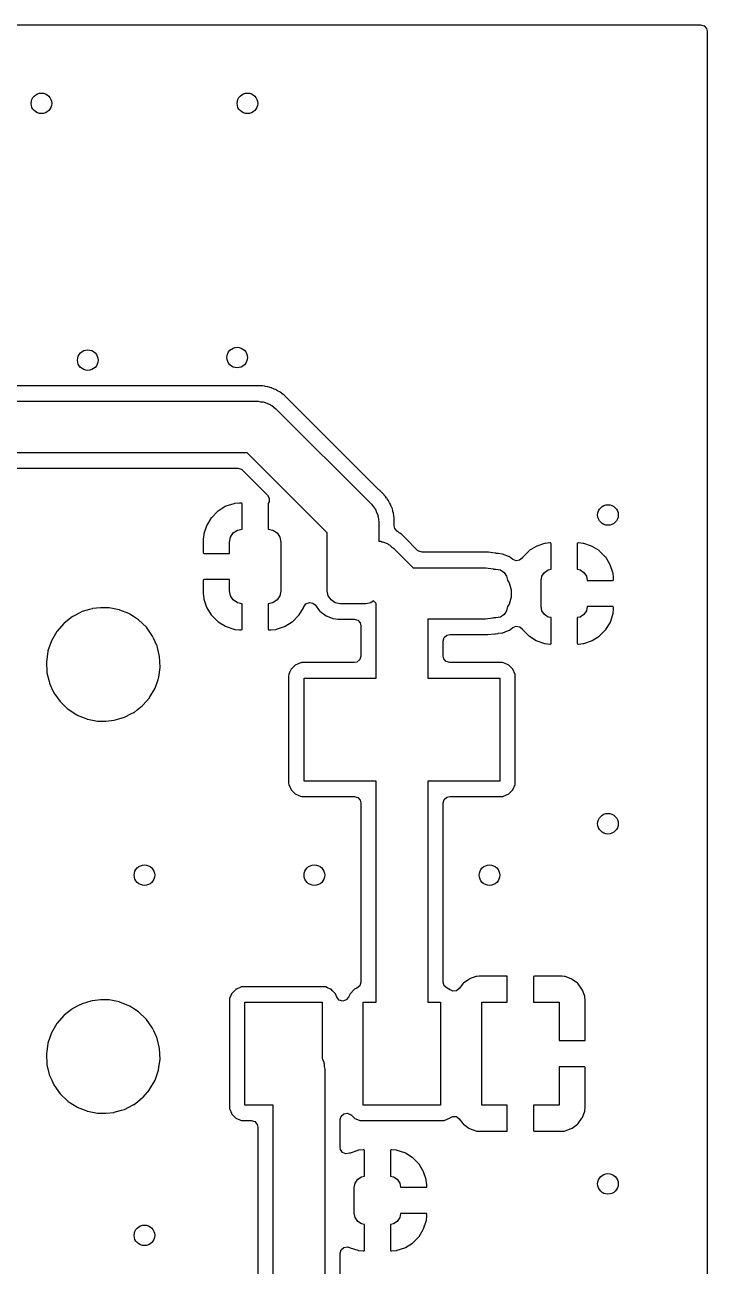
# Model space of a CAD drawing. Extents: x 3.82 to 6.18, y -5.18 to -3.22.
# Drawn here: x 5.657 to 6.178, y -4.172 to -3.222 of the extents above; entities that cross this region are included whole.
import ezdxf

# ---------------------------------------------------------------- set-up
doc = ezdxf.new("R2010")
doc.units = 0
doc.header["$MEASUREMENT"] = 0
doc.layers.add('BLACK', color=7, linetype='CONTINUOUS')

msp = doc.modelspace()

# ---------------------------------------------------------------- linework, layer by layer
at = {"layer": 'BLACK', "linetype": 'CONTINUOUS'}
for p, q in [((3.82677, -3.22181), (6.17323, -3.22181)), ((6.17323, -3.22181), (6.17591, -3.2226)), ((6.17591, -3.2226), (6.17774, -3.22471)), ((6.17774, -3.22471), (6.17819, -3.22677)), ((6.17819, -3.22677), (6.17819, -5.17323)), ((5.83111, -3.49801), (5.52044, -3.49801)), ((5.83117, -3.49801), (5.83111, -3.49801)), ((5.83122, -3.498), (5.83117, -3.49801)), ((5.83136, -3.498), (5.83122, -3.498)), ((5.83519, -3.49801), (5.83136, -3.498)), ((5.83136, -3.498), (5.83136, -3.498)), ((5.83521, -3.49801), (5.83519, -3.49801)), ((5.83664, -3.49801), (5.83521, -3.49801)), ((5.83667, -3.49802), (5.83664, -3.49801)), ((5.83671, -3.49802), (5.83667, -3.49802)), ((5.83801, -3.49802), (5.83671, -3.49802)), ((5.83829, -3.49802), (5.83801, -3.49802)), ((5.83801, -3.49802), (5.83801, -3.49802)), ((5.83994, -3.4984), (5.83829, -3.49802)), ((5.84043, -3.49849), (5.83994, -3.4984)), ((5.8421, -3.4987), (5.84043, -3.49849)), ((5.84236, -3.4988), (5.8421, -3.4987)), ((5.84333, -3.49915), (5.84236, -3.4988)), ((5.84236, -3.4988), (5.84236, -3.4988)), ((5.84391, -3.49932), (5.84333, -3.49915)), ((5.84416, -3.49938), (5.84391, -3.49932)), ((5.84491, -3.49955), (5.84416, -3.49938)), ((5.84518, -3.49961), (5.84491, -3.49955)), ((5.84491, -3.49955), (5.84491, -3.49955)), ((5.84543, -3.49973), (5.84518, -3.49961)), ((5.8467, -3.50035), (5.84543, -3.49973)), ((5.84543, -3.49973), (5.84543, -3.49973)), ((5.84716, -3.50054), (5.8467, -3.50035)), ((5.84821, -3.50093), (5.84716, -3.50054)), ((5.84875, -3.50112), (5.84821, -3.50093)), ((5.84898, -3.50127), (5.84875, -3.50112)), ((5.84984, -3.50183), (5.84898, -3.50127)), ((5.85037, -3.50212), (5.84984, -3.50183)), ((5.85155, -3.50269), (5.85037, -3.50212)), ((5.85176, -3.50286), (5.85155, -3.50269)), ((5.85286, -3.50374), (5.85176, -3.50286)), ((5.85327, -3.50404), (5.85286, -3.50374)), ((5.85446, -3.5048), (5.85327, -3.50404)), ((5.52008, -3.50984), (5.83465, -3.50984)), ((5.83465, -3.50984), (5.83489, -3.50984)), ((5.83489, -3.50984), (5.83687, -3.51015)), ((5.83687, -3.51015), (5.83887, -3.5103)), ((5.83887, -3.5103), (5.83962, -3.51058)), ((5.83962, -3.51058), (5.8404, -3.5107)), ((5.8404, -3.5107), (5.84222, -3.51156)), ((5.84222, -3.51156), (5.8441, -3.51226)), ((5.8441, -3.51226), (5.84473, -3.51274)), ((5.84473, -3.51274), (5.84545, -3.51307)), ((5.84545, -3.51307), (5.84696, -3.5144)), ((5.85469, -3.50495), (5.85446, -3.5048)), ((5.85446, -3.5048), (5.85446, -3.5048)), ((5.85555, -3.50583), (5.85469, -3.50495)), ((5.85715, -3.50746), (5.85555, -3.50583)), ((5.85719, -3.5075), (5.85715, -3.50746)), ((5.92727, -3.57758), (5.85719, -3.5075)), ((5.84696, -3.5144), (5.84857, -3.51561)), ((5.84857, -3.51561), (5.9214, -3.58844)), ((5.82649, -3.54921), (5.52823, -3.54921)), ((5.8878, -3.61052), (5.82649, -3.54921)), ((5.53519, -3.56104), (5.81954, -3.56104)), ((5.81954, -3.56104), (5.82222, -3.56183)), ((5.82222, -3.56183), (5.82304, -3.5625)), ((5.82304, -3.5625), (5.84213, -3.58158)), ((5.92731, -3.57762), (5.92727, -3.57758)), ((5.92735, -3.57765), (5.92731, -3.57762)), ((5.93016, -3.58047), (5.92735, -3.57765)), ((5.93118, -3.58149), (5.93016, -3.58047)), ((5.81036, -3.59022), (5.80984, -3.59046)), ((5.81643, -3.58819), (5.81036, -3.59022)), ((5.81696, -3.58808), (5.81643, -3.58819)), ((5.82072, -3.58769), (5.81696, -3.58808)), ((5.82098, -3.58768), (5.82072, -3.58769)), ((5.82214, -3.58768), (5.82098, -3.58768)), ((5.82245, -3.58774), (5.82214, -3.58768)), ((5.8225, -3.58779), (5.82245, -3.58774)), ((5.82268, -3.58839), (5.8225, -3.58779)), ((5.82268, -3.60771), (5.82268, -3.58839)), ((5.84213, -3.58158), (5.84347, -3.58403)), ((5.84281, -3.5876), (5.84268, -3.58821)), ((5.84268, -3.58821), (5.84268, -3.60771)), ((5.84327, -3.58682), (5.84281, -3.5876)), ((5.84347, -3.58403), (5.84327, -3.58682)), ((5.9214, -3.58844), (5.92157, -3.58861)), ((5.92157, -3.58861), (5.92275, -3.59024)), ((5.92275, -3.59024), (5.92406, -3.59176)), ((5.9312, -3.58152), (5.93118, -3.58149)), ((5.93122, -3.58154), (5.9312, -3.58152)), ((5.93127, -3.58159), (5.93122, -3.58154)), ((5.93234, -3.58266), (5.93127, -3.58159)), ((5.93319, -3.58403), (5.93234, -3.58266)), ((5.93323, -3.58409), (5.93319, -3.58403)), ((5.93352, -3.5845), (5.93323, -3.58409)), ((5.93438, -3.58562), (5.93352, -3.5845)), ((5.93455, -3.58584), (5.93438, -3.58562)), ((5.93467, -3.58609), (5.93455, -3.58584)), ((5.9351, -3.58702), (5.93467, -3.58609)), ((5.93467, -3.58609), (5.93467, -3.58609)), ((5.93539, -3.58755), (5.9351, -3.58702)), ((5.93608, -3.58866), (5.93539, -3.58755)), ((5.93617, -3.58892), (5.93608, -3.58866)), ((5.93664, -3.59025), (5.93617, -3.58892)), ((5.93617, -3.58892), (5.93617, -3.58892)), ((5.7991, -3.59914), (5.79576, -3.60458)), ((5.79946, -3.59869), (5.7991, -3.59914)), ((5.80397, -3.59418), (5.79946, -3.59869)), ((5.80442, -3.59382), (5.80397, -3.59418)), ((5.80984, -3.59046), (5.80442, -3.59382)), ((5.92406, -3.59176), (5.92439, -3.59248)), ((5.92439, -3.59248), (5.92486, -3.59312)), ((5.92486, -3.59312), (5.92554, -3.59501)), ((5.92554, -3.59501), (5.92637, -3.59684)), ((5.92637, -3.59684), (5.92649, -3.59762)), ((5.92649, -3.59762), (5.92676, -3.59837)), ((5.92676, -3.59837), (5.92688, -3.60037)), ((5.93683, -3.59072), (5.93664, -3.59025)), ((5.93754, -3.59225), (5.93683, -3.59072)), ((5.9376, -3.59252), (5.93754, -3.59225)), ((5.93781, -3.59352), (5.9376, -3.59252)), ((5.9376, -3.59252), (5.9376, -3.59252)), ((5.93798, -3.5941), (5.93781, -3.59352)), ((5.93841, -3.59534), (5.93798, -3.5941)), ((5.93844, -3.59561), (5.93841, -3.59534)), ((5.9386, -3.59701), (5.93844, -3.59561)), ((5.93844, -3.59561), (5.93844, -3.59561)), ((5.93868, -3.59751), (5.9386, -3.59701)), ((5.93903, -3.59916), (5.93868, -3.59751)), ((5.939, -3.60267), (5.93903, -3.59943)), ((5.93903, -3.59943), (5.93903, -3.59916)), ((5.79551, -3.6051), (5.7935, -3.61117)), ((5.79576, -3.60458), (5.79551, -3.6051)), ((5.81587, -3.61056), (5.81907, -3.60843)), ((5.81907, -3.60843), (5.82268, -3.60771)), ((5.84268, -3.60771), (5.84629, -3.60843)), ((5.84629, -3.60843), (5.84948, -3.61056)), ((5.92688, -3.60037), (5.92717, -3.60236)), ((5.92717, -3.60236), (5.92717, -3.61687)), ((5.939, -3.60272), (5.939, -3.60267)), ((5.939, -3.6051), (5.939, -3.60272)), ((5.93946, -3.6072), (5.939, -3.6051)), ((5.9413, -3.60928), (5.93946, -3.6072)), ((5.79301, -3.61541), (5.79299, -3.61566)), ((5.79299, -3.61566), (5.79299, -3.62551)), ((5.79339, -3.6117), (5.79301, -3.61541)), ((5.7935, -3.61117), (5.79339, -3.6117)), ((5.81299, -3.61752), (5.81374, -3.61375)), ((5.81299, -3.62622), (5.81299, -3.61752)), ((5.81374, -3.61375), (5.81587, -3.61056)), ((5.84948, -3.61056), (5.85161, -3.61375)), ((5.85161, -3.61375), (5.85236, -3.61752)), ((5.85236, -3.61752), (5.85236, -3.65492)), ((5.8878, -3.65492), (5.8878, -3.61052)), ((5.92717, -3.61687), (5.92883, -3.61699)), ((5.92883, -3.61699), (5.92958, -3.61727)), ((5.92958, -3.61727), (5.93036, -3.6174)), ((5.93036, -3.6174), (5.93218, -3.61825)), ((5.93218, -3.61825), (5.93406, -3.61895)), ((5.94151, -3.60938), (5.9413, -3.60928)), ((5.94172, -3.60956), (5.94151, -3.60938)), ((5.94283, -3.61044), (5.94172, -3.60956)), ((5.94172, -3.60956), (5.94172, -3.60956)), ((5.94323, -3.61073), (5.94283, -3.61044)), ((5.94442, -3.61149), (5.94323, -3.61073)), ((5.94465, -3.61164), (5.94442, -3.61149)), ((5.94442, -3.61149), (5.94442, -3.61149)), ((5.94568, -3.6127), (5.94465, -3.61164)), ((5.94711, -3.61415), (5.94568, -3.6127)), ((5.94715, -3.61419), (5.94711, -3.61415)), ((5.95688, -3.62392), (5.94715, -3.61419)), ((6.05384, -3.61869), (6.04799, -3.62064)), ((6.05437, -3.61858), (6.05384, -3.61869)), ((6.05799, -3.6182), (6.05437, -3.61858)), ((6.05825, -3.61819), (6.05799, -3.6182)), ((6.05836, -3.61819), (6.05825, -3.61819)), ((6.05867, -3.61825), (6.05836, -3.61819)), ((6.05872, -3.6183), (6.05867, -3.61825)), ((6.0589, -3.6189), (6.05872, -3.6183)), ((6.07896, -3.61842), (6.0789, -3.61872)), ((6.0789, -3.61872), (6.0789, -3.63842)), ((6.07901, -3.61837), (6.07896, -3.61842)), ((6.0796, -3.61819), (6.07901, -3.61837)), ((6.0798, -3.6182), (6.0796, -3.61819)), ((6.08338, -3.61857), (6.0798, -3.6182)), ((6.0839, -3.61868), (6.08338, -3.61857)), ((6.08976, -3.62062), (6.0839, -3.61868)), ((5.79299, -3.62551), (5.79317, -3.62611)), ((5.79317, -3.62611), (5.79322, -3.62615)), ((5.79322, -3.62615), (5.79353, -3.62622)), ((5.79353, -3.62622), (5.81299, -3.62622)), ((5.93406, -3.61895), (5.9347, -3.61943)), ((5.9347, -3.61943), (5.93541, -3.61977)), ((5.93541, -3.61977), (5.93692, -3.6211)), ((5.93692, -3.6211), (5.93853, -3.6223)), ((5.93853, -3.6223), (5.95343, -3.6372)), ((5.9577, -3.62459), (5.95688, -3.62392)), ((5.96038, -3.62537), (5.9577, -3.62459)), ((6.01086, -3.62537), (5.96038, -3.62537)), ((6.01101, -3.62539), (6.01086, -3.62537)), ((6.01408, -3.62578), (6.01101, -3.62539)), ((6.01101, -3.62539), (6.01101, -3.62539)), ((6.01632, -3.62606), (6.01408, -3.62578)), ((6.01658, -3.62616), (6.01632, -3.62606)), ((6.01683, -3.62622), (6.01658, -3.62616)), ((6.01799, -3.62636), (6.01683, -3.62622)), ((6.01834, -3.62636), (6.01799, -3.62636)), ((6.02171, -3.62677), (6.01834, -3.62636)), ((6.02698, -3.62885), (6.02171, -3.62677)), ((6.04179, -3.62448), (6.03744, -3.62884)), ((6.04224, -3.62413), (6.04179, -3.62448)), ((6.04747, -3.62089), (6.04224, -3.62413)), ((6.04799, -3.62064), (6.04747, -3.62089)), ((6.0589, -3.63842), (6.0589, -3.6189)), ((6.09028, -3.62087), (6.08976, -3.62062)), ((6.09552, -3.62409), (6.09028, -3.62087)), ((6.09597, -3.62445), (6.09552, -3.62409)), ((6.10032, -3.6288), (6.09597, -3.62445)), ((5.95343, -3.6372), (6.00886, -3.6372)), ((6.00886, -3.6372), (6.0091, -3.63721)), ((6.0091, -3.63721), (6.01461, -3.63806)), ((6.02969, -3.63091), (6.02698, -3.62885)), ((6.03208, -3.63188), (6.02969, -3.63091)), ((6.03484, -3.63143), (6.03208, -3.63188)), ((6.03692, -3.62956), (6.03484, -3.63143)), ((6.03709, -3.62929), (6.03692, -3.62956)), ((6.03744, -3.62884), (6.03709, -3.62929)), ((6.10068, -3.62925), (6.10032, -3.6288)), ((6.10392, -3.63448), (6.10068, -3.62925)), ((6.10416, -3.635), (6.10392, -3.63448)), ((6.10611, -3.64085), (6.10416, -3.635)), ((5.79306, -3.64645), (5.79299, -3.64675)), ((5.79299, -3.64675), (5.79299, -3.65678)), ((5.79311, -3.6464), (5.79306, -3.64645)), ((5.79371, -3.64622), (5.79311, -3.6464)), ((5.81299, -3.64622), (5.79371, -3.64622)), ((5.81299, -3.65492), (5.81299, -3.64622)), ((6.01461, -3.63806), (6.01488, -3.63819)), ((6.01488, -3.63819), (6.01673, -3.63819)), ((6.01673, -3.63819), (6.02012, -3.63886)), ((6.02012, -3.63886), (6.023, -3.64078)), ((6.023, -3.64078), (6.02492, -3.64366)), ((6.02492, -3.64366), (6.02555, -3.64682)), ((6.02555, -3.64682), (6.02683, -3.64885)), ((6.05118, -3.64705), (6.05186, -3.64366)), ((6.05118, -3.66673), (6.05118, -3.64705)), ((6.05186, -3.64366), (6.05378, -3.64078)), ((6.05378, -3.64078), (6.05665, -3.63886)), ((6.05665, -3.63886), (6.0589, -3.63842)), ((6.0789, -3.63842), (6.08115, -3.63886)), ((6.08115, -3.63886), (6.08402, -3.64078)), ((6.08402, -3.64078), (6.08594, -3.64366)), ((6.08594, -3.64366), (6.08658, -3.64689)), ((6.08658, -3.64689), (6.1059, -3.64689)), ((6.1059, -3.64689), (6.1065, -3.64671)), ((6.10622, -3.64138), (6.10611, -3.64085)), ((6.1066, -3.645), (6.10622, -3.64138)), ((6.1065, -3.64671), (6.10655, -3.64666)), ((6.10655, -3.64666), (6.10661, -3.64636)), ((6.10661, -3.64526), (6.1066, -3.645)), ((6.10661, -3.64636), (6.10661, -3.64526)), ((5.81374, -3.65869), (5.81299, -3.65492)), ((5.85236, -3.65492), (5.85161, -3.65869)), ((5.88854, -3.65869), (5.8878, -3.65492)), ((6.02683, -3.64885), (6.02836, -3.65422)), ((6.02836, -3.65422), (6.02833, -3.6598)), ((5.79299, -3.65678), (5.79301, -3.65703)), ((5.79301, -3.65703), (5.7934, -3.6608)), ((5.7934, -3.6608), (5.79351, -3.66132)), ((5.79351, -3.66132), (5.79553, -3.66739)), ((5.81587, -3.66188), (5.81374, -3.65869)), ((5.81907, -3.66401), (5.81587, -3.66188)), ((5.82268, -3.66473), (5.81907, -3.66401)), ((5.82268, -3.68423), (5.82268, -3.66473)), ((5.84629, -3.66401), (5.84268, -3.66473)), ((5.84268, -3.66473), (5.84268, -3.68405)), ((5.84948, -3.66188), (5.84629, -3.66401)), ((5.85161, -3.65869), (5.84948, -3.66188)), ((5.86992, -3.6671), (5.87151, -3.6648)), ((5.87151, -3.6648), (5.87409, -3.66373)), ((5.87409, -3.66373), (5.87685, -3.66423)), ((5.87685, -3.66423), (5.87858, -3.66566)), ((5.87858, -3.66566), (5.88196, -3.67012)), ((5.89068, -3.66188), (5.88854, -3.65869)), ((5.89387, -3.66401), (5.89068, -3.66188)), ((5.89764, -3.66476), (5.89387, -3.66401)), ((5.91732, -3.66476), (5.89764, -3.66476)), ((5.92109, -3.66401), (5.91732, -3.66476)), ((5.92317, -3.66262), (5.92109, -3.66401)), ((5.9252, -3.66465), (5.92317, -3.66262)), ((5.9252, -3.72165), (5.9252, -3.66465)), ((6.02673, -3.66515), (6.02554, -3.66698)), ((6.02833, -3.6598), (6.02673, -3.66515)), ((5.69284, -3.67474), (5.68671, -3.67956)), ((5.69302, -3.67459), (5.69284, -3.67474)), ((5.69323, -3.67449), (5.69302, -3.67459)), ((5.69853, -3.67176), (5.69323, -3.67449)), ((5.69323, -3.67449), (5.69323, -3.67449)), ((5.70037, -3.67081), (5.69853, -3.67176)), ((5.70599, -3.66916), (5.70037, -3.67081)), ((5.70808, -3.66855), (5.70599, -3.66916)), ((5.70831, -3.66848), (5.70808, -3.66855)), ((5.70808, -3.66855), (5.70808, -3.66855)), ((5.71447, -3.66789), (5.70831, -3.66848)), ((5.72057, -3.66789), (5.71447, -3.66789)), ((5.72078, -3.6679), (5.72057, -3.66789)), ((5.72096, -3.66794), (5.72078, -3.6679)), ((5.72867, -3.66944), (5.72096, -3.66794)), ((5.72096, -3.66794), (5.72096, -3.66794)), ((5.7289, -3.66949), (5.72867, -3.66944)), ((5.72867, -3.66944), (5.72867, -3.66944)), ((5.72912, -3.66958), (5.7289, -3.66949)), ((5.73601, -3.67235), (5.72912, -3.66958)), ((5.72912, -3.66958), (5.72912, -3.66958)), ((5.73657, -3.67258), (5.73601, -3.67235)), ((5.73676, -3.67271), (5.73657, -3.67258)), ((5.73969, -3.67459), (5.73676, -3.67271)), ((5.73676, -3.67271), (5.73676, -3.67271)), ((5.74351, -3.67706), (5.73969, -3.67459)), ((5.79553, -3.66739), (5.79578, -3.66791)), ((5.79578, -3.66791), (5.79914, -3.67334)), ((5.79914, -3.67334), (5.79949, -3.67379)), ((5.79949, -3.67379), (5.80401, -3.6783)), ((5.86139, -3.67826), (5.8659, -3.67375)), ((5.8659, -3.67375), (5.86625, -3.6733)), ((5.86625, -3.6733), (5.8696, -3.66786)), ((5.8696, -3.66786), (5.86984, -3.66735)), ((5.86984, -3.66735), (5.86992, -3.6671)), ((5.88196, -3.67012), (5.88196, -3.67012)), ((5.88196, -3.67012), (5.88217, -3.67039)), ((5.88217, -3.67039), (5.8869, -3.67398)), ((5.8869, -3.67398), (5.88899, -3.67481)), ((5.88899, -3.67481), (5.89212, -3.67605)), ((6.01481, -3.67559), (6.01438, -3.67578)), ((6.01673, -3.67559), (6.01481, -3.67559)), ((6.02012, -3.67492), (6.01673, -3.67559)), ((6.023, -3.673), (6.02012, -3.67492)), ((6.02492, -3.67012), (6.023, -3.673)), ((6.02554, -3.66698), (6.02492, -3.67012)), ((6.05186, -3.67012), (6.05118, -3.66673)), ((6.05378, -3.673), (6.05186, -3.67012)), ((6.05665, -3.67492), (6.05378, -3.673)), ((6.0589, -3.67536), (6.05665, -3.67492)), ((6.0589, -3.69506), (6.0589, -3.67536)), ((6.08115, -3.67492), (6.0789, -3.67536)), ((6.0789, -3.67536), (6.0789, -3.69488)), ((6.08402, -3.673), (6.08115, -3.67492)), ((6.08594, -3.67012), (6.08402, -3.673)), ((6.08658, -3.66689), (6.08594, -3.67012)), ((6.10608, -3.66689), (6.08658, -3.66689)), ((6.10418, -3.67874), (6.10612, -3.67288)), ((6.10638, -3.66696), (6.10608, -3.66689)), ((6.10612, -3.67288), (6.10623, -3.67235)), ((6.10623, -3.67235), (6.1066, -3.66878)), ((6.10644, -3.667), (6.10638, -3.66696)), ((6.10661, -3.6676), (6.10644, -3.667)), ((6.1066, -3.66878), (6.10661, -3.66852)), ((6.10661, -3.66852), (6.10661, -3.6676)), ((5.68637, -3.67988), (5.68126, -3.68577)), ((5.68652, -3.6797), (5.68637, -3.67988)), ((5.68637, -3.67988), (5.68637, -3.67988)), ((5.68671, -3.67956), (5.68652, -3.6797)), ((5.68671, -3.67956), (5.68671, -3.67956)), ((5.74948, -3.68278), (5.74351, -3.67706)), ((5.75427, -3.68952), (5.74948, -3.68278)), ((5.80401, -3.6783), (5.80446, -3.67865)), ((5.80446, -3.67865), (5.80989, -3.682)), ((5.80989, -3.682), (5.81041, -3.68224)), ((5.81041, -3.68224), (5.81648, -3.68426)), ((5.81648, -3.68426), (5.81701, -3.68437)), ((5.81701, -3.68437), (5.82073, -3.68475)), ((5.82073, -3.68475), (5.82098, -3.68476)), ((5.82098, -3.68476), (5.82196, -3.68476)), ((5.82196, -3.68476), (5.82256, -3.68459)), ((5.82256, -3.68459), (5.82261, -3.68453)), ((5.82261, -3.68453), (5.82268, -3.68423)), ((5.84268, -3.68405), (5.84285, -3.68465)), ((5.84285, -3.68465), (5.84291, -3.6847)), ((5.84291, -3.6847), (5.84321, -3.68476)), ((5.84321, -3.68476), (5.84437, -3.68476)), ((5.84437, -3.68476), (5.84463, -3.68475)), ((5.84463, -3.68475), (5.84839, -3.68436)), ((5.84839, -3.68436), (5.84892, -3.68425)), ((5.84892, -3.68425), (5.85499, -3.68222)), ((5.85499, -3.68222), (5.85551, -3.68198)), ((5.85551, -3.68198), (5.86094, -3.67862)), ((5.86094, -3.67862), (5.86139, -3.67826)), ((5.89212, -3.67605), (5.89212, -3.67605)), ((5.89212, -3.67605), (5.89242, -3.67617)), ((5.89242, -3.67617), (5.89595, -3.67659)), ((5.89595, -3.67659), (5.90841, -3.67659)), ((5.90841, -3.67659), (5.91109, -3.67738)), ((5.91109, -3.67738), (5.91292, -3.67949)), ((5.91292, -3.67949), (5.91337, -3.68156)), ((5.91337, -3.68156), (5.91337, -3.70486)), ((6.00886, -3.67657), (5.96457, -3.67657)), ((5.96457, -3.67657), (5.96457, -3.72165)), ((6.01438, -3.67578), (6.00886, -3.67657)), ((6.02553, -3.6855), (6.02698, -3.68493)), ((6.02698, -3.68493), (6.0297, -3.68287)), ((6.0297, -3.68287), (6.03231, -3.68187)), ((6.03231, -3.68187), (6.03505, -3.68245)), ((6.03505, -3.68245), (6.03692, -3.68421)), ((6.03692, -3.68421), (6.03712, -3.68453)), ((6.03712, -3.68453), (6.03747, -3.68498)), ((6.03747, -3.68498), (6.04183, -3.68933)), ((6.09601, -3.6893), (6.10035, -3.68494)), ((6.10035, -3.68494), (6.10071, -3.68449)), ((6.10071, -3.68449), (6.10394, -3.67926)), ((6.10394, -3.67926), (6.10418, -3.67874)), ((5.67696, -3.6931), (5.67425, -3.70091)), ((5.6811, -3.68595), (5.67696, -3.6931)), ((5.68126, -3.68577), (5.6811, -3.68595)), ((5.68126, -3.68577), (5.68126, -3.68577)), ((5.75498, -3.6911), (5.75427, -3.68952)), ((5.75757, -3.69679), (5.75498, -3.6911)), ((5.9764, -3.69337), (5.97719, -3.69068)), ((5.9764, -3.70486), (5.9764, -3.69337)), ((5.97719, -3.69068), (5.9793, -3.68885)), ((5.9793, -3.68885), (5.98136, -3.68841)), ((5.98136, -3.68841), (6.01064, -3.68841)), ((6.01064, -3.68841), (6.01588, -3.68782)), ((6.01588, -3.68782), (6.01623, -3.6877)), ((6.01623, -3.6877), (6.0164, -3.68767)), ((6.0164, -3.68767), (6.01642, -3.68766)), ((6.01642, -3.68767), (6.01786, -3.68742)), ((6.01642, -3.68766), (6.01642, -3.68767)), ((6.01786, -3.68742), (6.01834, -3.68742)), ((6.01834, -3.68742), (6.01849, -3.6874)), ((6.01849, -3.6874), (6.0214, -3.68705)), ((6.01849, -3.6874), (6.01849, -3.6874)), ((6.0214, -3.68705), (6.02171, -3.68701)), ((6.02171, -3.68701), (6.02201, -3.6869)), ((6.02201, -3.6869), (6.02553, -3.6855)), ((6.02201, -3.6869), (6.02201, -3.6869)), ((6.04183, -3.68933), (6.04228, -3.68968)), ((6.04228, -3.68968), (6.04751, -3.69291)), ((6.04751, -3.69291), (6.04803, -3.69316)), ((6.04803, -3.69316), (6.05389, -3.6951)), ((6.08395, -3.69509), (6.08981, -3.69313)), ((6.08981, -3.69313), (6.09033, -3.69289)), ((6.09033, -3.69289), (6.09556, -3.68965)), ((6.09556, -3.68965), (6.09601, -3.6893)), ((5.67422, -3.70115), (5.67332, -3.7073)), ((5.67425, -3.70091), (5.67422, -3.70115)), ((5.67422, -3.70115), (5.67422, -3.70115)), ((5.75769, -3.69705), (5.75757, -3.69679)), ((5.75774, -3.69728), (5.75769, -3.69705)), ((5.75797, -3.69822), (5.75774, -3.69728)), ((5.75774, -3.69728), (5.75774, -3.69728)), ((5.75963, -3.70509), (5.75797, -3.69822)), ((6.05389, -3.6951), (6.05442, -3.69521)), ((6.05442, -3.69521), (6.058, -3.69558)), ((6.058, -3.69558), (6.05819, -3.69559)), ((6.05819, -3.69559), (6.05878, -3.69541)), ((6.05878, -3.69541), (6.05883, -3.69536)), ((6.05883, -3.69536), (6.0589, -3.69506)), ((6.0789, -3.69488), (6.07907, -3.69548)), ((6.07907, -3.69548), (6.07913, -3.69552)), ((6.07913, -3.69552), (6.07943, -3.69559)), ((6.07943, -3.69559), (6.07954, -3.69559)), ((6.07954, -3.69559), (6.0798, -3.69558)), ((6.0798, -3.69558), (6.08343, -3.6952)), ((6.08343, -3.6952), (6.08395, -3.69509)), ((5.67332, -3.7073), (5.67306, -3.70909)), ((5.67306, -3.70909), (5.67345, -3.71735)), ((5.75892, -3.72084), (5.75997, -3.71358)), ((5.76001, -3.71335), (5.75963, -3.70509)), ((5.75997, -3.71358), (5.76001, -3.71335)), ((5.75997, -3.71358), (5.75997, -3.71358)), ((5.86326, -3.71173), (5.86015, -3.71485)), ((5.86729, -3.70995), (5.86326, -3.71173)), ((5.86788, -3.70987), (5.86729, -3.70995)), ((5.86818, -3.70984), (5.86788, -3.70987)), ((5.86832, -3.70982), (5.86818, -3.70984)), ((5.86818, -3.70984), (5.86818, -3.70984)), ((5.90841, -3.70982), (5.86832, -3.70982)), ((5.91047, -3.70937), (5.90841, -3.70982)), ((5.91258, -3.70754), (5.91047, -3.70937)), ((5.91337, -3.70486), (5.91258, -3.70754)), ((5.97685, -3.70692), (5.9764, -3.70486)), ((5.97868, -3.70904), (5.97685, -3.70692)), ((5.98136, -3.70982), (5.97868, -3.70904)), ((6.02144, -3.70982), (5.98136, -3.70982)), ((6.02245, -3.70994), (6.02144, -3.70982)), ((6.02372, -3.7105), (6.02245, -3.70994)), ((6.02607, -3.71154), (6.02372, -3.7105)), ((6.02648, -3.71172), (6.02607, -3.71154)), ((6.02607, -3.71154), (6.02607, -3.71154)), ((6.0296, -3.71484), (6.02648, -3.71172)), ((5.67345, -3.71735), (5.6735, -3.71758)), ((5.6735, -3.71758), (5.6735, -3.71758)), ((5.6735, -3.71758), (5.67511, -3.72428)), ((5.75611, -3.72934), (5.75842, -3.7227)), ((5.75842, -3.7227), (5.75874, -3.72175)), ((5.75874, -3.72175), (5.75882, -3.72153)), ((5.75874, -3.72175), (5.75874, -3.72175)), ((5.75882, -3.72153), (5.75892, -3.72084)), ((5.85837, -3.71888), (5.85825, -3.7199)), ((5.85825, -3.7199), (5.85825, -3.80215)), ((5.85904, -3.71735), (5.85837, -3.71888)), ((5.85996, -3.71527), (5.85904, -3.71735)), ((5.86015, -3.71485), (5.85996, -3.71527)), ((5.85996, -3.71527), (5.85996, -3.71527)), ((5.87008, -3.80039), (5.87008, -3.72165)), ((5.87008, -3.72165), (5.9252, -3.72165)), ((5.96457, -3.72165), (6.01969, -3.72165)), ((6.01969, -3.72165), (6.01969, -3.80039)), ((6.03139, -3.71886), (6.0296, -3.71484)), ((6.03152, -3.7199), (6.03139, -3.71886)), ((6.03152, -3.80215), (6.03152, -3.7199)), ((5.67511, -3.72428), (5.67538, -3.72539)), ((5.67538, -3.72539), (5.67548, -3.72561)), ((5.67548, -3.72561), (5.67548, -3.72561)), ((5.67548, -3.72561), (5.67708, -3.72913)), ((5.67708, -3.72913), (5.6788, -3.73292)), ((5.75197, -3.73649), (5.75611, -3.72934)), ((5.6788, -3.73292), (5.68359, -3.73966)), ((5.68359, -3.73966), (5.68956, -3.74538)), ((5.74681, -3.74244), (5.75181, -3.73667)), ((5.75181, -3.73667), (5.75197, -3.73649)), ((5.75181, -3.73667), (5.75181, -3.73667)), ((5.68956, -3.74538), (5.68976, -3.7455)), ((5.68976, -3.7455), (5.69631, -3.74973)), ((5.69631, -3.74973), (5.69631, -3.74973)), ((5.69631, -3.74973), (5.69651, -3.74986)), ((5.69651, -3.74986), (5.69672, -3.74995)), ((5.69672, -3.74995), (5.70395, -3.75286)), ((5.7285, -3.75286), (5.7327, -3.75163)), ((5.7327, -3.75163), (5.73815, -3.74882)), ((5.73815, -3.74882), (5.73984, -3.74795)), ((5.73984, -3.74795), (5.74005, -3.74785)), ((5.73984, -3.74795), (5.73984, -3.74795)), ((5.74005, -3.74785), (5.74248, -3.74593)), ((5.74248, -3.74593), (5.74636, -3.74289)), ((5.74636, -3.74288), (5.74655, -3.74274)), ((5.74636, -3.74289), (5.74636, -3.74288)), ((5.74655, -3.74274), (5.74681, -3.74244)), ((5.70395, -3.75286), (5.70396, -3.75286)), ((5.70396, -3.75286), (5.70417, -3.75295)), ((5.70417, -3.75295), (5.70441, -3.753)), ((5.70441, -3.753), (5.70441, -3.753)), ((5.70441, -3.753), (5.71211, -3.7545)), ((5.71211, -3.7545), (5.71211, -3.7545)), ((5.71211, -3.7545), (5.71229, -3.75454)), ((5.71229, -3.75454), (5.71251, -3.75455)), ((5.71251, -3.75455), (5.7186, -3.75455)), ((5.7186, -3.75455), (5.72477, -3.75396)), ((5.72477, -3.75396), (5.72499, -3.75389)), ((5.72499, -3.75389), (5.7285, -3.75286)), ((5.72499, -3.75389), (5.72499, -3.75389)), ((5.85825, -3.80215), (5.85837, -3.80318)), ((5.85837, -3.80318), (5.86016, -3.80721)), ((5.86016, -3.80721), (5.86328, -3.81032)), ((5.9252, -3.80039), (5.87008, -3.80039)), ((5.9252, -3.96969), (5.9252, -3.80039)), ((6.01969, -3.80039), (5.96457, -3.80039)), ((5.96457, -3.80039), (5.96457, -3.96969)), ((6.0265, -3.81031), (6.02962, -3.80719)), ((6.02962, -3.80719), (6.0314, -3.80316)), ((6.0314, -3.80316), (6.03152, -3.80215)), ((5.86328, -3.81032), (5.8637, -3.81051)), ((5.8637, -3.81051), (5.8637, -3.81051)), ((5.8637, -3.81051), (5.86604, -3.81155)), ((5.86604, -3.81155), (5.86731, -3.81211)), ((5.86731, -3.81211), (5.86832, -3.81222)), ((5.86832, -3.81222), (5.90841, -3.81222)), ((5.90841, -3.81222), (5.91109, -3.81301)), ((5.91109, -3.81301), (5.91292, -3.81512)), ((5.91292, -3.81512), (5.91337, -3.81719)), ((5.91337, -3.81719), (5.91337, -3.9544)), ((5.9764, -3.81719), (5.97719, -3.8145)), ((5.9764, -3.9544), (5.9764, -3.81719)), ((5.97719, -3.8145), (5.9793, -3.81267)), ((5.9793, -3.81267), (5.98136, -3.81222)), ((5.98136, -3.81222), (6.02144, -3.81222)), ((6.02144, -3.81222), (6.02159, -3.81221)), ((6.02159, -3.81221), (6.02188, -3.81217)), ((6.02159, -3.81221), (6.02159, -3.81221)), ((6.02188, -3.81217), (6.02247, -3.8121)), ((6.02247, -3.8121), (6.0265, -3.81031)), ((6.00128, -3.95006), (5.99653, -3.95184)), ((6.00188, -3.94992), (6.00128, -3.95006)), ((6.00388, -3.9497), (6.00188, -3.94992)), ((6.00415, -3.94969), (6.00388, -3.9497)), ((6.0249, -3.94969), (6.00415, -3.94969)), ((6.0252, -3.94975), (6.0249, -3.94969)), ((6.02526, -3.9498), (6.0252, -3.94975)), ((6.02543, -3.9504), (6.02526, -3.9498)), ((6.02543, -3.96969), (6.02543, -3.9504)), ((6.0455, -3.94992), (6.04543, -3.95022)), ((6.04543, -3.95022), (6.04543, -3.96969)), ((6.04555, -3.94986), (6.0455, -3.94992)), ((6.04615, -3.94969), (6.04555, -3.94986)), ((6.06672, -3.94969), (6.04615, -3.94969)), ((6.06699, -3.9497), (6.06672, -3.94969)), ((6.06899, -3.94992), (6.06699, -3.9497)), ((6.06959, -3.95006), (6.06899, -3.94992)), ((6.07433, -3.95184), (6.06959, -3.95006)), ((5.81755, -3.96021), (5.81487, -3.96289)), ((5.81766, -3.96009), (5.81755, -3.96021)), ((5.81799, -3.95977), (5.81766, -3.96009)), ((5.81766, -3.96009), (5.81766, -3.96009)), ((5.81843, -3.95957), (5.81799, -3.95977)), ((5.82167, -3.95813), (5.81843, -3.95957)), ((5.82201, -3.95798), (5.82167, -3.95813)), ((5.82167, -3.95813), (5.82167, -3.95813)), ((5.82261, -3.95791), (5.82201, -3.95798)), ((5.8229, -3.95787), (5.82261, -3.95791)), ((5.82305, -3.95785), (5.8229, -3.95787)), ((5.8229, -3.95787), (5.8229, -3.95787)), ((5.88562, -3.95785), (5.82305, -3.95785)), ((5.88663, -3.95797), (5.88562, -3.95785)), ((5.8879, -3.95853), (5.88663, -3.95797)), ((5.89024, -3.95957), (5.8879, -3.95853)), ((5.89066, -3.95975), (5.89024, -3.95957)), ((5.89024, -3.95957), (5.89024, -3.95957)), ((5.89184, -3.96093), (5.89066, -3.95975)), ((5.9081, -3.96021), (5.90542, -3.96289)), ((5.90821, -3.96009), (5.9081, -3.96021)), ((5.90854, -3.95977), (5.90821, -3.96009)), ((5.90821, -3.96009), (5.90821, -3.96009)), ((5.91042, -3.95893), (5.90854, -3.95977)), ((5.91258, -3.95708), (5.91042, -3.95893)), ((5.91337, -3.9544), (5.91258, -3.95708)), ((5.97722, -3.95713), (5.9764, -3.9544)), ((5.97935, -3.95893), (5.97722, -3.95713)), ((5.98079, -3.95957), (5.97935, -3.95893)), ((5.98121, -3.95975), (5.98079, -3.95957)), ((5.98079, -3.95957), (5.98079, -3.95957)), ((5.98153, -3.96008), (5.98121, -3.95975)), ((5.98191, -3.96034), (5.98153, -3.96008)), ((5.982, -3.96021), (5.98191, -3.96034)), ((5.9837, -3.96113), (5.982, -3.96021)), ((5.98872, -3.95926), (5.98649, -3.96093)), ((5.99141, -3.95568), (5.98872, -3.95926)), ((5.9919, -3.95519), (5.99141, -3.95568)), ((5.99592, -3.95217), (5.9919, -3.95519)), ((5.99653, -3.95184), (5.99592, -3.95217)), ((6.07495, -3.95217), (6.07433, -3.95184)), ((6.07897, -3.95519), (6.07495, -3.95217)), ((6.07946, -3.95568), (6.07897, -3.95519)), ((6.08247, -3.9597), (6.07946, -3.95568)), ((6.08281, -3.96031), (6.08247, -3.9597)), ((6.08459, -3.96505), (6.08281, -3.96031)), ((5.70698, -3.96887), (5.70037, -3.97081)), ((5.70808, -3.96855), (5.70698, -3.96887)), ((5.70831, -3.96848), (5.70808, -3.96855)), ((5.70808, -3.96855), (5.70808, -3.96855)), ((5.71447, -3.96789), (5.70831, -3.96848)), ((5.72057, -3.96789), (5.71447, -3.96789)), ((5.72078, -3.9679), (5.72057, -3.96789)), ((5.72096, -3.96794), (5.72078, -3.9679)), ((5.72867, -3.96944), (5.72096, -3.96794)), ((5.72096, -3.96794), (5.72096, -3.96794)), ((5.7289, -3.96949), (5.72867, -3.96944)), ((5.72867, -3.96944), (5.72867, -3.96944)), ((5.72912, -3.96958), (5.7289, -3.96949)), ((5.73602, -3.97236), (5.72912, -3.96958)), ((5.72912, -3.96958), (5.72912, -3.96958)), ((5.81309, -3.96692), (5.81297, -3.96793)), ((5.81297, -3.96793), (5.81297, -4.05018)), ((5.81437, -3.96403), (5.81309, -3.96692)), ((5.81469, -3.9633), (5.81437, -3.96403)), ((5.81487, -3.96289), (5.81469, -3.9633)), ((5.81469, -3.9633), (5.81469, -3.9633)), ((5.8248, -4.04843), (5.8248, -3.96969)), ((5.8248, -3.96969), (5.88386, -3.96969)), ((5.88386, -3.96969), (5.88386, -4.01255)), ((5.89344, -3.96254), (5.89184, -3.96093)), ((5.89378, -3.96287), (5.89344, -3.96254)), ((5.89396, -3.96329), (5.89378, -3.96287)), ((5.89507, -3.96579), (5.89396, -3.96329)), ((5.89396, -3.96329), (5.89396, -3.96329)), ((5.89698, -3.96798), (5.89507, -3.96579)), ((5.89967, -3.96873), (5.89698, -3.96798)), ((5.90234, -3.96791), (5.89967, -3.96873)), ((5.90414, -3.96578), (5.90234, -3.96791)), ((5.90524, -3.9633), (5.90414, -3.96578)), ((5.90542, -3.96289), (5.90524, -3.9633)), ((5.90524, -3.9633), (5.90524, -3.9633)), ((5.91535, -4.04843), (5.91535, -3.96969)), ((5.91535, -3.96969), (5.9252, -3.96969)), ((5.96457, -3.96969), (5.97441, -3.96969)), ((5.97441, -3.96969), (5.97441, -4.04843)), ((5.98649, -3.96093), (5.9837, -3.96113)), ((6.00591, -4.04843), (6.00591, -3.96969)), ((6.00591, -3.96969), (6.02543, -3.96969)), ((6.04543, -3.96969), (6.06496, -3.96969)), ((6.06496, -3.96969), (6.06496, -3.99906)), ((6.08473, -3.96566), (6.08459, -3.96505)), ((6.08495, -3.96766), (6.08473, -3.96566)), ((6.08496, -3.96793), (6.08495, -3.96766)), ((6.08496, -3.99852), (6.08496, -3.96793)), ((5.68671, -3.97956), (5.68652, -3.9797)), ((5.69226, -3.97519), (5.68671, -3.97956)), ((5.68671, -3.97956), (5.68671, -3.97956)), ((5.69302, -3.97459), (5.69226, -3.97519)), ((5.69323, -3.97449), (5.69302, -3.97459)), ((5.69769, -3.97219), (5.69323, -3.97449)), ((5.69323, -3.97449), (5.69323, -3.97449)), ((5.70037, -3.97081), (5.69769, -3.97219)), ((5.73657, -3.97258), (5.73602, -3.97236)), ((5.73676, -3.97271), (5.73657, -3.97258)), ((5.74, -3.9748), (5.73676, -3.97271)), ((5.73676, -3.97271), (5.73676, -3.97271)), ((5.74351, -3.97706), (5.74, -3.9748)), ((5.74948, -3.98278), (5.74351, -3.97706)), ((5.6811, -3.98595), (5.67696, -3.9931)), ((5.68126, -3.98577), (5.6811, -3.98595)), ((5.68637, -3.97988), (5.68126, -3.98577)), ((5.68126, -3.98577), (5.68126, -3.98577)), ((5.68652, -3.9797), (5.68637, -3.97988)), ((5.68637, -3.97988), (5.68637, -3.97988)), ((5.75427, -3.98952), (5.74948, -3.98278)), ((5.67696, -3.9931), (5.67425, -4.00091)), ((5.75513, -3.99143), (5.75427, -3.98952)), ((5.75754, -3.99671), (5.75513, -3.99143)), ((5.75769, -3.99705), (5.75754, -3.99671)), ((5.75774, -3.99728), (5.75769, -3.99705)), ((5.75778, -3.99745), (5.75774, -3.99728)), ((5.75774, -3.99728), (5.75774, -3.99728)), ((5.75963, -4.00509), (5.75778, -3.99745)), ((6.08489, -3.99882), (6.08496, -3.99852)), ((5.67333, -4.00722), (5.67306, -4.00909)), ((5.67422, -4.00115), (5.67333, -4.00722)), ((5.67425, -4.00091), (5.67422, -4.00115)), ((5.67422, -4.00115), (5.67422, -4.00115)), ((5.76001, -4.01335), (5.75963, -4.00509)), ((6.06496, -3.99906), (6.08425, -3.99906)), ((6.08425, -3.99906), (6.08485, -3.99888)), ((6.08485, -3.99888), (6.08489, -3.99882)), ((5.67306, -4.00909), (5.67345, -4.01735)), ((5.67345, -4.01735), (5.6735, -4.01758)), ((5.6735, -4.01758), (5.6735, -4.01758)), ((5.6735, -4.01758), (5.67529, -4.025)), ((5.75915, -4.01923), (5.75997, -4.01358)), ((5.75997, -4.01358), (5.76001, -4.01335)), ((5.75997, -4.01358), (5.75997, -4.01358)), ((5.88386, -4.01255), (5.8842, -4.01351)), ((5.8842, -4.01351), (5.88504, -4.01534)), ((5.88504, -4.01534), (5.88515, -4.01613)), ((5.88515, -4.01613), (5.88542, -4.01687)), ((5.88542, -4.01687), (5.88554, -4.01888)), ((5.67529, -4.025), (5.67538, -4.02539)), ((5.67538, -4.02539), (5.67548, -4.02561)), ((5.67548, -4.02561), (5.67548, -4.02561)), ((5.67548, -4.02561), (5.67718, -4.02934)), ((5.75611, -4.02934), (5.75821, -4.02328)), ((5.75821, -4.02328), (5.75874, -4.02175)), ((5.75874, -4.02175), (5.75882, -4.02153)), ((5.75874, -4.02175), (5.75874, -4.02175)), ((5.75882, -4.02153), (5.75915, -4.01923)), ((5.88554, -4.01888), (5.88583, -4.02087)), ((5.88583, -4.02087), (5.88583, -4.21457)), ((6.08443, -4.01906), (6.06496, -4.01906)), ((6.06496, -4.01906), (6.06496, -4.04843)), ((6.08473, -4.01912), (6.08443, -4.01906)), ((6.08478, -4.01917), (6.08473, -4.01912)), ((6.08496, -4.01977), (6.08478, -4.01917)), ((6.08496, -4.05018), (6.08496, -4.01977)), ((5.67718, -4.02934), (5.6788, -4.03292)), ((5.6788, -4.03292), (5.68359, -4.03966)), ((5.75181, -4.03667), (5.75197, -4.03649)), ((5.75197, -4.03649), (5.75611, -4.02934)), ((5.68359, -4.03966), (5.68956, -4.04538)), ((5.68956, -4.04538), (5.68976, -4.0455)), ((5.68976, -4.0455), (5.69631, -4.04973)), ((5.74005, -4.04785), (5.74303, -4.0455)), ((5.74303, -4.0455), (5.74636, -4.04289)), ((5.74636, -4.04288), (5.74655, -4.04274)), ((5.74636, -4.04289), (5.74636, -4.04288)), ((5.74655, -4.04274), (5.74702, -4.0422)), ((5.74702, -4.0422), (5.75181, -4.03667)), ((5.75181, -4.03667), (5.75181, -4.03667)), ((5.69631, -4.04973), (5.69631, -4.04973)), ((5.69631, -4.04973), (5.69651, -4.04986)), ((5.69651, -4.04986), (5.69672, -4.04995)), ((5.69672, -4.04995), (5.70395, -4.05286)), ((5.70395, -4.05286), (5.70396, -4.05286)), ((5.70396, -4.05286), (5.70417, -4.05295)), ((5.70417, -4.05295), (5.70441, -4.053)), ((5.70441, -4.053), (5.70441, -4.053)), ((5.70441, -4.053), (5.71211, -4.0545)), ((5.71211, -4.0545), (5.71211, -4.0545)), ((5.71211, -4.0545), (5.71229, -4.05454)), ((5.71229, -4.05454), (5.71251, -4.05455)), ((5.71251, -4.05455), (5.7186, -4.05455)), ((5.7186, -4.05455), (5.72477, -4.05396)), ((5.72477, -4.05396), (5.72499, -4.05389)), ((5.72499, -4.05389), (5.73055, -4.05226)), ((5.72499, -4.05389), (5.72499, -4.05389)), ((5.73055, -4.05226), (5.7327, -4.05163)), ((5.7327, -4.05163), (5.73928, -4.04824)), ((5.73928, -4.04824), (5.73984, -4.04795)), ((5.73984, -4.04795), (5.74005, -4.04785)), ((5.73984, -4.04795), (5.73984, -4.04795)), ((5.81297, -4.05018), (5.8131, -4.05121)), ((5.8131, -4.05121), (5.81325, -4.05155)), ((5.81325, -4.05155), (5.81325, -4.05155)), ((5.81325, -4.05155), (5.81458, -4.05455)), ((5.81458, -4.05455), (5.81488, -4.05524)), ((5.81488, -4.05524), (5.818, -4.05836)), ((5.84646, -4.04843), (5.8248, -4.04843)), ((5.84646, -4.21457), (5.84646, -4.04843)), ((5.89844, -4.05676), (5.90056, -4.05493)), ((5.90056, -4.05493), (5.90332, -4.05453)), ((5.90332, -4.05453), (5.90587, -4.05569)), ((5.97441, -4.04843), (5.91535, -4.04843)), ((6.02543, -4.04843), (6.00591, -4.04843)), ((6.02543, -4.06789), (6.02543, -4.04843)), ((6.06496, -4.04843), (6.04543, -4.04843)), ((6.04543, -4.04843), (6.04543, -4.06771)), ((6.08281, -4.0578), (6.08459, -4.05306)), ((6.08459, -4.05306), (6.08473, -4.05245)), ((6.08473, -4.05245), (6.08495, -4.05045)), ((6.08495, -4.05045), (6.08496, -4.05018)), ((5.818, -4.05836), (5.81842, -4.05854)), ((5.81842, -4.05854), (5.81842, -4.05854)), ((5.81842, -4.05854), (5.82045, -4.05944)), ((5.82045, -4.05944), (5.82203, -4.06014)), ((5.82203, -4.06014), (5.82305, -4.06026)), ((5.82305, -4.06026), (5.82967, -4.06026)), ((5.82967, -4.06026), (5.83235, -4.06104)), ((5.83235, -4.06104), (5.83418, -4.06316)), ((5.83418, -4.06316), (5.83463, -4.06522)), ((5.89766, -4.05944), (5.89844, -4.05676)), ((5.89766, -4.08078), (5.89766, -4.05944)), ((5.90587, -4.05569), (5.90612, -4.05593)), ((5.90612, -4.05593), (5.90823, -4.05803)), ((5.90823, -4.05803), (5.90823, -4.05803)), ((5.90823, -4.05803), (5.90855, -4.05836)), ((5.90855, -4.05836), (5.90897, -4.05854)), ((5.90897, -4.05854), (5.90897, -4.05854)), ((5.90897, -4.05854), (5.911, -4.05944)), ((5.911, -4.05944), (5.91259, -4.06014)), ((5.91259, -4.06014), (5.9136, -4.06026)), ((5.9136, -4.06026), (5.97617, -4.06026)), ((5.97617, -4.06026), (5.97631, -4.06024)), ((5.97631, -4.06024), (5.9766, -4.0602)), ((5.97631, -4.06024), (5.97631, -4.06024)), ((5.9766, -4.0602), (5.9772, -4.06013)), ((5.9772, -4.06013), (5.98123, -4.05834)), ((5.98123, -4.05834), (5.98155, -4.05802)), ((5.98155, -4.05802), (5.98193, -4.05776)), ((5.98193, -4.05776), (5.98202, -4.0579)), ((5.98202, -4.0579), (5.9837, -4.05698)), ((5.9837, -4.05698), (5.98649, -4.05718)), ((5.98649, -4.05718), (5.98873, -4.05885)), ((5.98873, -4.05885), (5.99141, -4.06243)), ((5.99141, -4.06243), (5.9919, -4.06292)), ((5.9919, -4.06292), (5.99592, -4.06594)), ((6.07495, -4.06594), (6.07897, -4.06292)), ((6.07897, -4.06292), (6.07946, -4.06243)), ((6.07946, -4.06243), (6.08247, -4.05841)), ((6.08247, -4.05841), (6.08281, -4.0578)), ((5.83463, -4.06522), (5.83463, -4.19992)), ((5.99592, -4.06594), (5.99653, -4.06627)), ((5.99653, -4.06627), (6.00128, -4.06805)), ((6.00128, -4.06805), (6.00188, -4.06819)), ((6.00188, -4.06819), (6.00388, -4.06841)), ((6.00388, -4.06841), (6.00415, -4.06843)), ((6.00415, -4.06843), (6.02472, -4.06843)), ((6.02472, -4.06843), (6.02532, -4.06825)), ((6.02532, -4.06825), (6.02537, -4.06819)), ((6.02537, -4.06819), (6.02543, -4.06789)), ((6.04543, -4.06771), (6.04561, -4.06831)), ((6.04561, -4.06831), (6.04566, -4.06836)), ((6.04566, -4.06836), (6.04597, -4.06843)), ((6.04597, -4.06843), (6.06672, -4.06843)), ((6.06672, -4.06843), (6.06699, -4.06841)), ((6.06699, -4.06841), (6.06899, -4.06819)), ((6.06899, -4.06819), (6.06959, -4.06805)), ((6.06959, -4.06805), (6.07433, -4.06627)), ((6.07433, -4.06627), (6.07495, -4.06594)), ((5.89787, -4.08222), (5.89766, -4.08078)), ((5.89941, -4.08456), (5.89787, -4.08222)), ((5.91112, -4.08306), (5.90527, -4.08502)), ((5.91165, -4.08295), (5.91112, -4.08306)), ((5.91528, -4.08257), (5.91165, -4.08295)), ((5.91553, -4.08256), (5.91528, -4.08257)), ((5.91565, -4.08256), (5.91553, -4.08256)), ((5.91595, -4.08262), (5.91565, -4.08256)), ((5.916, -4.08267), (5.91595, -4.08262)), ((5.91618, -4.08327), (5.916, -4.08267)), ((5.91618, -4.10279), (5.91618, -4.08327)), ((5.93625, -4.08279), (5.93618, -4.08309)), ((5.93618, -4.08309), (5.93618, -4.10279)), ((5.93629, -4.08274), (5.93625, -4.08279)), ((5.93688, -4.08256), (5.93629, -4.08274)), ((5.93708, -4.08257), (5.93688, -4.08256)), ((5.94066, -4.08294), (5.93708, -4.08257)), ((5.94119, -4.08305), (5.94066, -4.08294)), ((5.94704, -4.08499), (5.94119, -4.08305)), ((5.90196, -4.0857), (5.89941, -4.08456)), ((5.90472, -4.08527), (5.90196, -4.0857)), ((5.90527, -4.08502), (5.90472, -4.08527)), ((5.94756, -4.08524), (5.94704, -4.08499)), ((5.9528, -4.08846), (5.94756, -4.08524)), ((5.95325, -4.08882), (5.9528, -4.08846)), ((5.95761, -4.09317), (5.95325, -4.08882)), ((5.95796, -4.09362), (5.95761, -4.09317)), ((5.9612, -4.09885), (5.95796, -4.09362)), ((5.91393, -4.10323), (5.91618, -4.10279)), ((5.93618, -4.10279), (5.93843, -4.10323)), ((5.96144, -4.09937), (5.9612, -4.09885)), ((5.96339, -4.10522), (5.96144, -4.09937)), ((5.90846, -4.11142), (5.90914, -4.10803)), ((5.90846, -4.1311), (5.90846, -4.11142)), ((5.90914, -4.10803), (5.91106, -4.10515)), ((5.91106, -4.10515), (5.91393, -4.10323)), ((5.93843, -4.10323), (5.9413, -4.10515)), ((5.9413, -4.10515), (5.94322, -4.10803)), ((5.94322, -4.10803), (5.94387, -4.11126)), ((5.94387, -4.11126), (5.96318, -4.11126)), ((5.96318, -4.11126), (5.96378, -4.11108)), ((5.96351, -4.10575), (5.96339, -4.10522)), ((5.96388, -4.10937), (5.96351, -4.10575)), ((5.96378, -4.11108), (5.96383, -4.11103)), ((5.96383, -4.11103), (5.9639, -4.11073)), ((5.9639, -4.10963), (5.96388, -4.10937)), ((5.9639, -4.11073), (5.9639, -4.10963)), ((5.90914, -4.13449), (5.90846, -4.1311)), ((5.94387, -4.13126), (5.94322, -4.13449)), ((5.96336, -4.13126), (5.94387, -4.13126)), ((5.96367, -4.13133), (5.96336, -4.13126)), ((5.96372, -4.13137), (5.96367, -4.13133)), ((5.9639, -4.13197), (5.96372, -4.13137)), ((5.91106, -4.13737), (5.90914, -4.13449)), ((5.91393, -4.13929), (5.91106, -4.13737)), ((5.91618, -4.13973), (5.91393, -4.13929)), ((5.91618, -4.15943), (5.91618, -4.13973)), ((5.93843, -4.13929), (5.93618, -4.13973)), ((5.93618, -4.13973), (5.93618, -4.15925)), ((5.9413, -4.13737), (5.93843, -4.13929)), ((5.94322, -4.13449), (5.9413, -4.13737)), ((5.96146, -4.14311), (5.96341, -4.13725)), ((5.96341, -4.13725), (5.96352, -4.13672)), ((5.96352, -4.13672), (5.96388, -4.13315)), ((5.96388, -4.13315), (5.9639, -4.13289)), ((5.9639, -4.13289), (5.9639, -4.13197)), ((5.95329, -4.15367), (5.95764, -4.14931)), ((5.95764, -4.14931), (5.95799, -4.14886)), ((5.95799, -4.14886), (5.96122, -4.14363)), ((5.96122, -4.14363), (5.96146, -4.14311)), ((5.89766, -4.16174), (5.89844, -4.15906)), ((5.89844, -4.15906), (5.90056, -4.15723)), ((5.90056, -4.15723), (5.90332, -4.15683)), ((5.90332, -4.15683), (5.90471, -4.15724)), ((5.90471, -4.15724), (5.90532, -4.15753)), ((5.90532, -4.15753), (5.91117, -4.15947)), ((5.91117, -4.15947), (5.9117, -4.15958)), ((5.9117, -4.15958), (5.91528, -4.15995)), ((5.91528, -4.15995), (5.91548, -4.15996)), ((5.91548, -4.15996), (5.91607, -4.15978)), ((5.91607, -4.15978), (5.91612, -4.15973)), ((5.91612, -4.15973), (5.91618, -4.15943)), ((5.93618, -4.15925), (5.93636, -4.15985)), ((5.93636, -4.15985), (5.93641, -4.15989)), ((5.93641, -4.15989), (5.93671, -4.15996)), ((5.93671, -4.15996), (5.93683, -4.15996)), ((5.93683, -4.15996), (5.93708, -4.15995)), ((5.93708, -4.15995), (5.94071, -4.15957)), ((5.94071, -4.15957), (5.94124, -4.15946)), ((5.94124, -4.15946), (5.94709, -4.1575)), ((5.94709, -4.1575), (5.94761, -4.15726)), ((5.94761, -4.15726), (5.95284, -4.15402)), ((5.95284, -4.15402), (5.95329, -4.15367)), ((5.89766, -4.19778), (5.89766, -4.16174))]:
    msp.add_line(p, q, dxfattribs=at)
at = {"layer": 'BLACK'}
for centre in [(5.66929, -3.28189), (5.82677, -3.28189), (5.70472, -3.47835), (5.8189, -3.47638), (6.10236, -3.59685), (6.10236, -3.83307), (5.74803, -3.87244), (5.87795, -3.87244), (6.01181, -3.87244), (6.10236, -4.10866), (5.74803, -4.14803)]:
    msp.add_circle(centre, 0.00787, dxfattribs=at)

doc.saveas('drawing.dxf')
